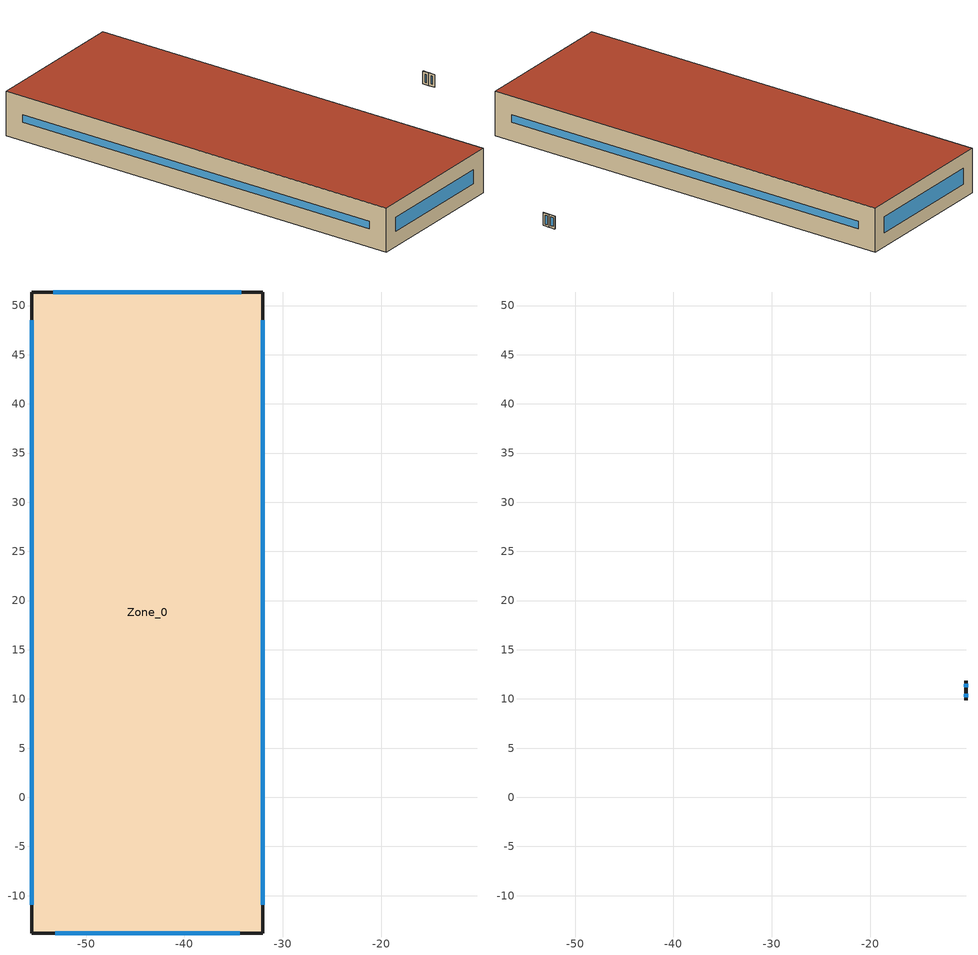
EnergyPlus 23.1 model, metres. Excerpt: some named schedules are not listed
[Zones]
Zone_0
 floor outside (90.1-2019 Nonresidential CZ 0 Exterior Floor (Mass)): -55.51,-13.8 -55.51,51.38 -32.03,51.38 -32.03,-13.8 z44.23
 wall outside (90.1-2019 Nonresidential CZ 0 Exterior Wall (Mass)): -55.51,-13.8 -32.03,-13.8 -32.03,51.38 -55.51,51.38 -55.51,-13.8 z44.23:51.12
 window (90.1-2019 Nonresidential CZ 0 Glazing (Operable)): -53.14,-13.8 -34.4,-13.8 z46.59:48.75; -32.03,-10.92 -32.03,48.5 / -55.51,48.5 -55.51,-10.92 z47.11:48.24; -34.21,51.38 -53.33,51.38 z46.4:48.94
 roof outside (90.1-2019 Nonresidential CZ 0 Exterior Roof (Mass)): -55.51,-13.8 -32.03,-13.8 -32.03,51.38 -55.51,51.38 z51.12
Zone_1
 wall outside (90.1-2019 Nonresidential CZ 0 Exterior Wall (Mass)): -10.25,9.87 -10.25,10.85 / -10.29,10.85 -10.29,9.87 z45.43:47.43
 window (90.1-2019 Nonresidential CZ 0 Glazing (Operable)): -10.25,10.18 -10.25,10.54 z45.74:47.12; -10.29,10.47 -10.29,10.24 z45.81:47.06
Zone_2
 wall outside (90.1-2019 Nonresidential CZ 0 Exterior Wall (Mass)): -10.25,10.88 -10.25,11.87 / -10.29,11.87 -10.29,10.88 z45.43:47.43
 window (90.1-2019 Nonresidential CZ 0 Glazing (Operable)): -10.25,11.2 -10.25,11.55 z45.74:47.12; -10.29,11.49 -10.29,11.26 z45.81:47.06
[Site:GroundTemperature:BuildingSurface]
18, 18, 18, 18, 18, 18, 18, 18, 18, 18, 18, 18
[Site:GroundReflectance]
0.2, 0.2, 0.2, 0.2, 0.2, 0.2, 0.2, 0.2, 0.2, 0.2, 0.2, 0.2
[Site:GroundReflectance:SnowModifier]
1, 1
[Site:WeatherStation]
Wind Sensor Height Above Ground {m}=10; Wind Speed Profile Exponent=0.22; Wind Speed Profile Boundary Layer Thickness {m}=370; Air Temperature Sensor Height Above Ground {m}=1.5
[SizingPeriod:WeatherFileConditionType] Use Weather File Daylight Saving Period=No; Use Weather File Rain and Snow Indicators=No
Name | Period Selection | Day Type
Extreme Summer Weather Period for Design | SummerExtreme | SummerDesignDay
Extreme Winter Weather Period for Design | WinterExtreme | WinterDesignDay
[Building]
Building: North Axis {deg}=0; Terrain=Suburbs; Loads Convergence Tolerance Value=0.04; Temperature Convergence Tolerance Value {deltaC}=0.25; Solar Distribution=FullExterior; Maximum Number of Warmup Days=30; Minimum Number of Warmup Days=7
[Construction]
90.1-2019 Nonresidential CZ 0 Exterior Wall (Mass): Stucco_0.025_90.1-2019 Nonresidential CZ 0 Exterior Wall (Mass), Concrete_0.203_90.1-2019 Nonresidential CZ 0 Exterior Wall (Mass), Mineral Wool_0.006340168156952033_90.1-2019 Nonresidential CZ 0 Exterior Wall (Mass), Plaster_0.013_90.1-2019 Nonresidential CZ 0 Exterior Wall (Mass)
90.1-2019 Nonresidential CZ 0 Exterior Floor (Mass): Stucco_0.025_90.1-2019 Nonresidential CZ 0 Exterior Floor (Mass), Mineral Wool_0.005244967487677573_90.1-2019 Nonresidential CZ 0 Exterior Floor (Mass), Concrete_0.102_90.1-2019 Nonresidential CZ 0 Exterior Floor (Mass), Carpet_0.02_90.1-2019 Nonresidential CZ 0 Exterior Floor (Mass)
90.1-2019 Nonresidential CZ 0 Exterior Roof (Mass): Vaporpermeable Felt_0.003_90.1-2019 Nonresidential CZ 0 Exterior Roof (Mass), XPS Board_0.14713995500631277_90.1-2019 Nonresidential CZ 0 Exterior Roof (Mass), Concrete_0.203_90.1-2019 Nonresidential CZ 0 Exterior Roof (Mass), Acoustic Tile_0.005_90.1-2019 Nonresidential CZ 0 Exterior Roof (Mass)
90.1-2019 Nonresidential CZ 0 Glazing (Operable): 90.1-2019 Nonresidential CZ 0 Glazing (Operable)Window
[Material]
Stucco_0.025_90.1-2019 Nonresidential CZ 0 Exterior Wall (Mass): Roughness=Smooth; @90.1-2019 Nonresidential CZ 0 Exterior Wall (Mass):Stucco-Thickness@ [m]=0.025; @90.1-2019 Nonresidential CZ 0 Exterior Wall (Mass):Stucco-Conductivity@ [W/m-K]=0.72; @90.1-2019 Nonresidential CZ 0 Exterior Wall (Mass):Stucco-Density@ [kg/m3]=1856; @90.1-2019 Nonresidential CZ 0 Exterior Wall (Mass):Stucco-SpecificHeat@ [J/kg-K]=840; @90.1-2019 Nonresidential CZ 0 Exterior Wall (Mass):Stucco-ThermalEmittance@=0.9; @90.1-2019 Nonresidential CZ 0 Exterior Wall (Mass):Stucco-SolarAbsorptance@=0.7; @90.1-2019 Nonresidential CZ 0 Exterior Wall (Mass):Stucco-VisibleAbsorptance@=0.7
Concrete_0.203_90.1-2019 Nonresidential CZ 0 Exterior Wall (Mass): Roughness=Rough; @90.1-2019 Nonresidential CZ 0 Exterior Wall (Mass):Concrete-Thickness@ [m]=0.203; @90.1-2019 Nonresidential CZ 0 Exterior Wall (Mass):Concrete-Conductivity@ [W/m-K]=2; @90.1-2019 Nonresidential CZ 0 Exterior Wall (Mass):Concrete-Density@ [kg/m3]=2400; @90.1-2019 Nonresidential CZ 0 Exterior Wall (Mass):Concrete-SpecificHeat@ [J/kg-K]=950; @90.1-2019 Nonresidential CZ 0 Exterior Wall (Mass):Concrete-ThermalEmittance@=0.9; @90.1-2019 Nonresidential CZ 0 Exterior Wall (Mass):Concrete-SolarAbsorptance@=0.7; @90.1-2019 Nonresidential CZ 0 Exterior Wall (Mass):Concrete-VisibleAbsorptance@=0.7
Mineral Wool_0.006340168156952033_90.1-2019 Nonresidential CZ 0 Exterior Wall (Mass): Roughness=Rough; @90.1-2019 Nonresidential CZ 0 Exterior Wall (Mass):Mineral Wool-Thickness@ [m]=0.00634017; @90.1-2019 Nonresidential CZ 0 Exterior Wall (Mass):Mineral Wool-Conductivity@ [W/m-K]=0.041; @90.1-2019 Nonresidential CZ 0 Exterior Wall (Mass):Mineral Wool-Density@ [kg/m3]=155; @90.1-2019 Nonresidential CZ 0 Exterior Wall (Mass):Mineral Wool-SpecificHeat@ [J/kg-K]=1130; @90.1-2019 Nonresidential CZ 0 Exterior Wall (Mass):Mineral Wool-ThermalEmittance@=0.9; @90.1-2019 Nonresidential CZ 0 Exterior Wall (Mass):Mineral Wool-SolarAbsorptance@=0.7; @90.1-2019 Nonresidential CZ 0 Exterior Wall (Mass):Mineral Wool-VisibleAbsorptance@=0.7
Plaster_0.013_90.1-2019 Nonresidential CZ 0 Exterior Wall (Mass): Roughness=Rough; @90.1-2019 Nonresidential CZ 0 Exterior Wall (Mass):Plaster-Thickness@ [m]=0.013; @90.1-2019 Nonresidential CZ 0 Exterior Wall (Mass):Plaster-Conductivity@ [W/m-K]=1; @90.1-2019 Nonresidential CZ 0 Exterior Wall (Mass):Plaster-Density@ [kg/m3]=2000; @90.1-2019 Nonresidential CZ 0 Exterior Wall (Mass):Plaster-SpecificHeat@ [J/kg-K]=1130; @90.1-2019 Nonresidential CZ 0 Exterior Wall (Mass):Plaster-ThermalEmittance@=0.9; @90.1-2019 Nonresidential CZ 0 Exterior Wall (Mass):Plaster-SolarAbsorptance@=0.7; @90.1-2019 Nonresidential CZ 0 Exterior Wall (Mass):Plaster-VisibleAbsorptance@=0.7
Stucco_0.025_90.1-2019 Nonresidential CZ 0 Exterior Floor (Mass): Roughness=Smooth; @90.1-2019 Nonresidential CZ 0 Exterior Floor (Mass):Stucco-Thickness@ [m]=0.025; @90.1-2019 Nonresidential CZ 0 Exterior Floor (Mass):Stucco-Conductivity@ [W/m-K]=0.72; @90.1-2019 Nonresidential CZ 0 Exterior Floor (Mass):Stucco-Density@ [kg/m3]=1856; @90.1-2019 Nonresidential CZ 0 Exterior Floor (Mass):Stucco-SpecificHeat@ [J/kg-K]=840; @90.1-2019 Nonresidential CZ 0 Exterior Floor (Mass):Stucco-ThermalEmittance@=0.9; @90.1-2019 Nonresidential CZ 0 Exterior Floor (Mass):Stucco-SolarAbsorptance@=0.7; @90.1-2019 Nonresidential CZ 0 Exterior Floor (Mass):Stucco-VisibleAbsorptance@=0.7
Mineral Wool_0.005244967487677573_90.1-2019 Nonresidential CZ 0 Exterior Floor (Mass): Roughness=Rough; @90.1-2019 Nonresidential CZ 0 Exterior Floor (Mass):Mineral Wool-Thickness@ [m]=0.00524497; @90.1-2019 Nonresidential CZ 0 Exterior Floor (Mass):Mineral Wool-Conductivity@ [W/m-K]=0.041; @90.1-2019 Nonresidential CZ 0 Exterior Floor (Mass):Mineral Wool-Density@ [kg/m3]=155; @90.1-2019 Nonresidential CZ 0 Exterior Floor (Mass):Mineral Wool-SpecificHeat@ [J/kg-K]=1130; @90.1-2019 Nonresidential CZ 0 Exterior Floor (Mass):Mineral Wool-ThermalEmittance@=0.9; @90.1-2019 Nonresidential CZ 0 Exterior Floor (Mass):Mineral Wool-SolarAbsorptance@=0.7; @90.1-2019 Nonresidential CZ 0 Exterior Floor (Mass):Mineral Wool-VisibleAbsorptance@=0.7
Concrete_0.102_90.1-2019 Nonresidential CZ 0 Exterior Floor (Mass): Roughness=Rough; @90.1-2019 Nonresidential CZ 0 Exterior Floor (Mass):Concrete-Thickness@ [m]=0.102; @90.1-2019 Nonresidential CZ 0 Exterior Floor (Mass):Concrete-Conductivity@ [W/m-K]=2; @90.1-2019 Nonresidential CZ 0 Exterior Floor (Mass):Concrete-Density@ [kg/m3]=2400; @90.1-2019 Nonresidential CZ 0 Exterior Floor (Mass):Concrete-SpecificHeat@ [J/kg-K]=950; @90.1-2019 Nonresidential CZ 0 Exterior Floor (Mass):Concrete-ThermalEmittance@=0.9; @90.1-2019 Nonresidential CZ 0 Exterior Floor (Mass):Concrete-SolarAbsorptance@=0.7; @90.1-2019 Nonresidential CZ 0 Exterior Floor (Mass):Concrete-VisibleAbsorptance@=0.7
Carpet_0.02_90.1-2019 Nonresidential CZ 0 Exterior Floor (Mass): Roughness=MediumRough; @90.1-2019 Nonresidential CZ 0 Exterior Floor (Mass):Carpet-Thickness@ [m]=0.02; @90.1-2019 Nonresidential CZ 0 Exterior Floor (Mass):Carpet-Conductivity@ [W/m-K]=0.06; @90.1-2019 Nonresidential CZ 0 Exterior Floor (Mass):Carpet-Density@ [kg/m3]=288; @90.1-2019 Nonresidential CZ 0 Exterior Floor (Mass):Carpet-SpecificHeat@ [J/kg-K]=1380; @90.1-2019 Nonresidential CZ 0 Exterior Floor (Mass):Carpet-ThermalEmittance@=0.9; @90.1-2019 Nonresidential CZ 0 Exterior Floor (Mass):Carpet-SolarAbsorptance@=0.7; @90.1-2019 Nonresidential CZ 0 Exterior Floor (Mass):Carpet-VisibleAbsorptance@=0.7
Vaporpermeable Felt_0.003_90.1-2019 Nonresidential CZ 0 Exterior Roof (Mass): Roughness=Rough; @90.1-2019 Nonresidential CZ 0 Exterior Roof (Mass):Vaporpermeable Felt-Thickness@ [m]=0.003; @90.1-2019 Nonresidential CZ 0 Exterior Roof (Mass):Vaporpermeable Felt-Conductivity@ [W/m-K]=0.909091; @90.1-2019 Nonresidential CZ 0 Exterior Roof (Mass):Vaporpermeable Felt-Density@ [kg/m3]=0.5; @90.1-2019 Nonresidential CZ 0 Exterior Roof (Mass):Vaporpermeable Felt-SpecificHeat@ [J/kg-K]=1800; @90.1-2019 Nonresidential CZ 0 Exterior Roof (Mass):Vaporpermeable Felt-ThermalEmittance@=0.9; @90.1-2019 Nonresidential CZ 0 Exterior Roof (Mass):Vaporpermeable Felt-SolarAbsorptance@=0.7; @90.1-2019 Nonresidential CZ 0 Exterior Roof (Mass):Vaporpermeable Felt-VisibleAbsorptance@=0.7
XPS Board_0.14713995500631277_90.1-2019 Nonresidential CZ 0 Exterior Roof (Mass): Roughness=Rough; @90.1-2019 Nonresidential CZ 0 Exterior Roof (Mass):XPS Board-Thickness@ [m]=0.14714; @90.1-2019 Nonresidential CZ 0 Exterior Roof (Mass):XPS Board-Conductivity@ [W/m-K]=0.034; @90.1-2019 Nonresidential CZ 0 Exterior Roof (Mass):XPS Board-Density@ [kg/m3]=35; @90.1-2019 Nonresidential CZ 0 Exterior Roof (Mass):XPS Board-SpecificHeat@ [J/kg-K]=1400; @90.1-2019 Nonresidential CZ 0 Exterior Roof (Mass):XPS Board-ThermalEmittance@=0.9; @90.1-2019 Nonresidential CZ 0 Exterior Roof (Mass):XPS Board-SolarAbsorptance@=0.7; @90.1-2019 Nonresidential CZ 0 Exterior Roof (Mass):XPS Board-VisibleAbsorptance@=0.7
Concrete_0.203_90.1-2019 Nonresidential CZ 0 Exterior Roof (Mass): Roughness=Rough; @90.1-2019 Nonresidential CZ 0 Exterior Roof (Mass):Concrete-Thickness@ [m]=0.203; @90.1-2019 Nonresidential CZ 0 Exterior Roof (Mass):Concrete-Conductivity@ [W/m-K]=2; @90.1-2019 Nonresidential CZ 0 Exterior Roof (Mass):Concrete-Density@ [kg/m3]=2400; @90.1-2019 Nonresidential CZ 0 Exterior Roof (Mass):Concrete-SpecificHeat@ [J/kg-K]=950; @90.1-2019 Nonresidential CZ 0 Exterior Roof (Mass):Concrete-ThermalEmittance@=0.9; @90.1-2019 Nonresidential CZ 0 Exterior Roof (Mass):Concrete-SolarAbsorptance@=0.7; @90.1-2019 Nonresidential CZ 0 Exterior Roof (Mass):Concrete-VisibleAbsorptance@=0.7
Acoustic Tile_0.005_90.1-2019 Nonresidential CZ 0 Exterior Roof (Mass): Roughness=MediumSmooth; @90.1-2019 Nonresidential CZ 0 Exterior Roof (Mass):Acoustic Tile-Thickness@ [m]=0.005; @90.1-2019 Nonresidential CZ 0 Exterior Roof (Mass):Acoustic Tile-Conductivity@ [W/m-K]=0.06; @90.1-2019 Nonresidential CZ 0 Exterior Roof (Mass):Acoustic Tile-Density@ [kg/m3]=368; @90.1-2019 Nonresidential CZ 0 Exterior Roof (Mass):Acoustic Tile-SpecificHeat@ [J/kg-K]=590; @90.1-2019 Nonresidential CZ 0 Exterior Roof (Mass):Acoustic Tile-ThermalEmittance@=0.9; @90.1-2019 Nonresidential CZ 0 Exterior Roof (Mass):Acoustic Tile-SolarAbsorptance@=0.7; @90.1-2019 Nonresidential CZ 0 Exterior Roof (Mass):Acoustic Tile-VisibleAbsorptance@=0.7
[WindowMaterial:SimpleGlazingSystem]
90.1-2019 Nonresidential CZ 0 Glazing (Operable)Window: @90.1-2019 Nonresidential CZ 0 Glazing (Operable)-UValue@=3.52052; @90.1-2019 Nonresidential CZ 0 Glazing (Operable)-SolarHeatGainCoefficient@=0.2; @90.1-2019 Nonresidential CZ 0 Glazing (Operable)-VisibleTransmittance@=0.22
[Zone] Rotation [deg]=0; Type=1; Multiplier=1; Zone Inside Convection Algorithm=TARP; Zone Outside Convection Algorithm=DOE-2
Name | Volume [m3] | Area [m2]
Zone_0 | 10550.8 | 1530.07
Zone_1; Zone_2 | 0.0785356 | 0
[People] OccupancySchedule=NECB-G-Occupancy; Number of People Calculation Method=People/Area; PeopleDensity [person/m2]=0.012; Fraction Radiant=0.3; Sensible Heat Fraction=AUTOCALCULATE; Carbon Dioxide Generation Rate [m3/s-W]=3.82E-08; Enable ASHRAE 55 Comfort Warnings=No; Mean Radiant Temperature Calculation Type=ZoneAveraged; Clothing Insulation Calculation Method=DynamicClothingModelASHRAE55; Air Velocity Schedule=AirSpeed 0; Thermal Comfort Model 1 Type=AdaptiveASH55; Thermal Comfort Model 2 Type=Pierce; Thermal Comfort Model 3 Type=Fanger
Name | Zone or ZoneList | Activity Level Schedule | Work Efficiency Schedule
People Zone_0 | Zone_0 | Zone_0PeopleActivity | Zone_0WorkEfficiency
People Zone_1 | Zone_1 | Zone_1PeopleActivity | Zone_1WorkEfficiency
People Zone_2 | Zone_2 | Zone_2PeopleActivity | Zone_2WorkEfficiency
[ElectricEquipment] EquipmentAvailibilitySchedule=NECB-G-Electric-Equipment; Design Level Calculation Method=Watts/Area; EquipmentPowerDensity [W/m2]=12; Fraction Latent=0; Fraction Radiant=.2; Fraction Lost=0
Name | Zone or ZoneList
Zone_0 Equipment | Zone_0
Zone_1 Equipment | Zone_1
Zone_2 Equipment | Zone_2
[Lights] LightsAvailibilitySchedule=NECB-G-Lighting; Design Level Calculation Method=Watts/Area; LightingPowerDensity [W/m2]=8; Return Air Fraction=0; Fraction Radiant=.42; Fraction Visible=.18; Fraction Replaceable=1
Name | Zone or ZoneList
Zone_0 General lighting | Zone_0
Zone_1 General lighting | Zone_1
Zone_2 General lighting | Zone_2
[ZoneVentilation:WindandStackOpenArea] Opening Effectiveness=0; Effective Angle {deg}=0; Discharge Coefficient for Opening=0.6; Minimum Indoor Temperature {C}=22; Maximum Indoor Temperature {C}=100; Delta Temperature {deltaC}=1; Minimum Outdoor Temperature {C}=0; Maximum Outdoor Temperature {C}=30; Maximum Wind Speed {m/s}=40
Name | Zone | Opening Area {m2} | Opening Area Fraction Schedule | Height Difference {m}
Zone_0NatVent_Buoy | Zone_0 | 179.092 | NatVentAvail_Zone_0 | 0.406199
Zone_1NatVent_Buoy | Zone_1 | 0.628285 | NatVentAvail_Zone_1 | 0.332375
Zone_2NatVent_Buoy | Zone_2 | 0.628285 | NatVentAvail_Zone_2 | 0.332375
[ZoneInfiltration:DesignFlowRate] Schedule=On; Design Flow Rate Calculation Method=Flow/ExteriorArea; Flow per Exterior Surface Area [m3/s-m2]=0.00056896
Zone_0Infiltration: Zone or ZoneList=Zone_0; @Zone_0-InfiltrationConstantCoefficient@=1; @Zone_0-InfiltrationTemperatureCoefficient@=0; @Zone_0-InfiltrationWindVelocityCoefficient@=0; @Zone_0-InfiltrationWindVelocitySquaredCoefficient@=0
Zone_1Infiltration: Zone or ZoneList=Zone_1; @Zone_1-InfiltrationConstantCoefficient@=1; @Zone_1-InfiltrationTemperatureCoefficient@=0; @Zone_1-InfiltrationWindVelocityCoefficient@=0; @Zone_1-InfiltrationWindVelocitySquaredCoefficient@=0
Zone_2Infiltration: Zone or ZoneList=Zone_2; @Zone_2-InfiltrationConstantCoefficient@=1; @Zone_2-InfiltrationTemperatureCoefficient@=0; @Zone_2-InfiltrationWindVelocityCoefficient@=0; @Zone_2-InfiltrationWindVelocitySquaredCoefficient@=0
[Zone equipment]
Zone_0: Zone_0 Ideal Loads Air
Zone_1: Zone_1 Ideal Loads Air
Zone_2: Zone_2 Ideal Loads Air
[Sizing:Zone] Zone Cooling Design Supply Air Temperature Input Method=SupplyAirTemperature; Zone Cooling Design Supply Air Temperature {C}=12; Zone Heating Design Supply Air Temperature Input Method=SupplyAirTemperature; Zone Heating Design Supply Air Temperature {C}=35; Zone Cooling Design Supply Air Humidity Ratio {kgWater/kgDryAir}=0.009; Zone Heating Design Supply Air Humidity Ratio {kgWater/kgDryAir}=0.004; Zone Heating Sizing Factor=1.15; Zone Cooling Sizing Factor=1.15; Cooling Design Air Flow Method=DesignDay; Heating Design Air Flow Method=DesignDay
Name | Design Specification Outdoor Air Object
Zone_0 | Zone_0MinFreshAir
Zone_1 | Zone_1MinFreshAir
Zone_2 | Zone_2MinFreshAir
[ZoneControl:Thermostat]
Name | Zone or ZoneList | Control Type Schedule | Control 1
Zone_0 Thermostat | Zone_0 | Zone_0_ZoneControlTypeSched | Dual Setpoint - Zone Zone_0
Zone_1 Thermostat | Zone_1 | Zone_1_ZoneControlTypeSched | Dual Setpoint - Zone Zone_1
Zone_2 Thermostat | Zone_2 | Zone_2_ZoneControlTypeSched | Dual Setpoint - Zone Zone_2
[ThermostatSetpoint:DualSetpoint]
Name | Heating Setpoint Temperature Schedule | Cooling Setpoint Temperature Schedule
Dual Setpoint - Zone Zone_0 | Zone_0Heating_SP_Sch | Zone_0Cooling_SP_Sch
Dual Setpoint - Zone Zone_1 | Zone_1Heating_SP_Sch | Zone_1Cooling_SP_Sch
Dual Setpoint - Zone Zone_2 | Zone_2Heating_SP_Sch | Zone_2Cooling_SP_Sch
[DesignSpecification:OutdoorAir] Outdoor Air Method=Sum; MechVentSchedule=AllOn
Zone_0MinFreshAir: @Zone_0-MinFreshAirPerson@ [m3/s-person]=0.01; @Zone_0-MinFreshAirArea@ [m3/s-m2]=0.001
Zone_1MinFreshAir: @Zone_1-MinFreshAirPerson@ [m3/s-person]=0.01; @Zone_1-MinFreshAirArea@ [m3/s-m2]=0.001
Zone_2MinFreshAir: @Zone_2-MinFreshAirPerson@ [m3/s-person]=0.01; @Zone_2-MinFreshAirArea@ [m3/s-m2]=0.001
[Schedule:Constant]
On: 1
AirSpeed 0: 0
Zone_0PeopleActivity; Zone_1PeopleActivity; Zone_2PeopleActivity: Any Number, 125.28
Zone_0WorkEfficiency; Zone_1WorkEfficiency; Zone_2WorkEfficiency: Any Number, 0
Zone_0_ZoneControlTypeSched; Zone_1_ZoneControlTypeSched; Zone_2_ZoneControlTypeSched: 4
[Schedule:Year]
NECB-G-Occupancy: Fraction, NECB-G-Occupancy_0, 1, 1, 1, 7, NECB-G-Occupancy_1, 1, 8, 1, 14, NECB-G-Occupancy_2, 1, 15, 1, 21, NECB-G-Occupancy_3, 1, 22, 1, 28, NECB-G-Occupancy_4, 1, 29, 2, 4, NECB-G-Occupancy_5, 2, 5, 2, 11, NECB-G-Occupancy_6, 2, 12, 2, 18, NECB-G-Occupancy_7, 2, 19, 2, 25, NECB-G-Occupancy_8, 2, 26, 3, 4, NECB-G-Occupancy_9, 3, 5, 3, 11, NECB-G-Occupancy_10, 3, 12, 3, 18, NECB-G-Occupancy_11, 3, 19, 3, 25, NECB-G-Occupancy_12, 3, 26, 4, 1, NECB-G-Occupancy_13, 4, 2, 4, 8, NECB-G-Occupancy_14, 4, 9, 4, 15, NECB-G-Occupancy_15, 4, 16, 4, 22, NECB-G-Occupancy_16, 4, 23, 4, 29, NECB-G-Occupancy_17, 4, 30, 5, 6, NECB-G-Occupancy_18, 5, 7, 5, 13, NECB-G-Occupancy_19, 5, 14, 5, 20, NECB-G-Occupancy_20, 5, 21, 5, 27, NECB-G-Occupancy_21, 5, 28, 6, 3, NECB-G-Occupancy_22, 6, 4, 6, 10, NECB-G-Occupancy_23, 6, 11, 6, 17, NECB-G-Occupancy_24, 6, 18, 6, 24, NECB-G-Occupancy_25, 6, 25, 7, 1, NECB-G-Occupancy_26, 7, 2, 7, 8, NECB-G-Occupancy_27, 7, 9, 7, 15, NECB-G-Occupancy_28, 7, 16, 7, 22, NECB-G-Occupancy_29, 7, 23, 7, 29, NECB-G-Occupancy_30, 7, 30, 8, 5, NECB-G-Occupancy_31, 8, 6, 8, 12, NECB-G-Occupancy_32, 8, 13, 8, 19, NECB-G-Occupancy_33, 8, 20, 8, 26, NECB-G-Occupancy_34, 8, 27, 9, 2, NECB-G-Occupancy_35, 9, 3, 9, 9, NECB-G-Occupancy_36, 9, 10, 9, 16, NECB-G-Occupancy_37, 9, 17, 9, 23, NECB-G-Occupancy_38, 9, 24, 9, 30, NECB-G-Occupancy_39, 10, 1, 10, 7, NECB-G-Occupancy_40, 10, 8, 10, 14, NECB-G-Occupancy_41, 10, 15, 10, 21, NECB-G-Occupancy_42, 10, 22, 10, 28, NECB-G-Occupancy_43, 10, 29, 11, 4, NECB-G-Occupancy_44, 11, 5, 11, 11, NECB-G-Occupancy_45, 11, 12, 11, 18, NECB-G-Occupancy_46, 11, 19, 11, 25, NECB-G-Occupancy_47, 11, 26, 12, 2, NECB-G-Occupancy_48, 12, 3, 12, 9, NECB-G-Occupancy_49, 12, 10, 12, 16, NECB-G-Occupancy_50, 12, 17, 12, 23, NECB-G-Occupancy_51, 12, 24, 12, 30, NECB-G-Occupancy_52, 12, 31, 12, 31
NECB-G-Lighting: Fraction, NECB-G-Lighting_0, 1, 1, 1, 7, NECB-G-Lighting_1, 1, 8, 1, 14, NECB-G-Lighting_2, 1, 15, 1, 21, NECB-G-Lighting_3, 1, 22, 1, 28, NECB-G-Lighting_4, 1, 29, 2, 4, NECB-G-Lighting_5, 2, 5, 2, 11, NECB-G-Lighting_6, 2, 12, 2, 18, NECB-G-Lighting_7, 2, 19, 2, 25, NECB-G-Lighting_8, 2, 26, 3, 4, NECB-G-Lighting_9, 3, 5, 3, 11, NECB-G-Lighting_10, 3, 12, 3, 18, NECB-G-Lighting_11, 3, 19, 3, 25, NECB-G-Lighting_12, 3, 26, 4, 1, NECB-G-Lighting_13, 4, 2, 4, 8, NECB-G-Lighting_14, 4, 9, 4, 15, NECB-G-Lighting_15, 4, 16, 4, 22, NECB-G-Lighting_16, 4, 23, 4, 29, NECB-G-Lighting_17, 4, 30, 5, 6, NECB-G-Lighting_18, 5, 7, 5, 13, NECB-G-Lighting_19, 5, 14, 5, 20, NECB-G-Lighting_20, 5, 21, 5, 27, NECB-G-Lighting_21, 5, 28, 6, 3, NECB-G-Lighting_22, 6, 4, 6, 10, NECB-G-Lighting_23, 6, 11, 6, 17, NECB-G-Lighting_24, 6, 18, 6, 24, NECB-G-Lighting_25, 6, 25, 7, 1, NECB-G-Lighting_26, 7, 2, 7, 8, NECB-G-Lighting_27, 7, 9, 7, 15, NECB-G-Lighting_28, 7, 16, 7, 22, NECB-G-Lighting_29, 7, 23, 7, 29, NECB-G-Lighting_30, 7, 30, 8, 5, NECB-G-Lighting_31, 8, 6, 8, 12, NECB-G-Lighting_32, 8, 13, 8, 19, NECB-G-Lighting_33, 8, 20, 8, 26, NECB-G-Lighting_34, 8, 27, 9, 2, NECB-G-Lighting_35, 9, 3, 9, 9, NECB-G-Lighting_36, 9, 10, 9, 16, NECB-G-Lighting_37, 9, 17, 9, 23, NECB-G-Lighting_38, 9, 24, 9, 30, NECB-G-Lighting_39, 10, 1, 10, 7, NECB-G-Lighting_40, 10, 8, 10, 14, NECB-G-Lighting_41, 10, 15, 10, 21, NECB-G-Lighting_42, 10, 22, 10, 28, NECB-G-Lighting_43, 10, 29, 11, 4, NECB-G-Lighting_44, 11, 5, 11, 11, NECB-G-Lighting_45, 11, 12, 11, 18, NECB-G-Lighting_46, 11, 19, 11, 25, NECB-G-Lighting_47, 11, 26, 12, 2, NECB-G-Lighting_48, 12, 3, 12, 9, NECB-G-Lighting_49, 12, 10, 12, 16, NECB-G-Lighting_50, 12, 17, 12, 23, NECB-G-Lighting_51, 12, 24, 12, 30, NECB-G-Lighting_52, 12, 31, 12, 31
NECB-G-Electric-Equipment: Fraction, NECB-G-Electric-Equipment_0, 1, 1, 1, 7, NECB-G-Electric-Equipment_1, 1, 8, 1, 14, NECB-G-Electric-Equipment_2, 1, 15, 1, 21, NECB-G-Electric-Equipment_3, 1, 22, 1, 28, NECB-G-Electric-Equipment_4, 1, 29, 2, 4, NECB-G-Electric-Equipment_5, 2, 5, 2, 11, NECB-G-Electric-Equipment_6, 2, 12, 2, 18, NECB-G-Electric-Equipment_7, 2, 19, 2, 25, NECB-G-Electric-Equipment_8, 2, 26, 3, 4, NECB-G-Electric-Equipment_9, 3, 5, 3, 11, NECB-G-Electric-Equipment_10, 3, 12, 3, 18, NECB-G-Electric-Equipment_11, 3, 19, 3, 25, NECB-G-Electric-Equipment_12, 3, 26, 4, 1, NECB-G-Electric-Equipment_13, 4, 2, 4, 8, NECB-G-Electric-Equipment_14, 4, 9, 4, 15, NECB-G-Electric-Equipment_15, 4, 16, 4, 22, NECB-G-Electric-Equipment_16, 4, 23, 4, 29, NECB-G-Electric-Equipment_17, 4, 30, 5, 6, NECB-G-Electric-Equipment_18, 5, 7, 5, 13, NECB-G-Electric-Equipment_19, 5, 14, 5, 20, NECB-G-Electric-Equipment_20, 5, 21, 5, 27, NECB-G-Electric-Equipment_21, 5, 28, 6, 3, NECB-G-Electric-Equipment_22, 6, 4, 6, 10, NECB-G-Electric-Equipment_23, 6, 11, 6, 17, NECB-G-Electric-Equipment_24, 6, 18, 6, 24, NECB-G-Electric-Equipment_25, 6, 25, 7, 1, NECB-G-Electric-Equipment_26, 7, 2, 7, 8, NECB-G-Electric-Equipment_27, 7, 9, 7, 15, NECB-G-Electric-Equipment_28, 7, 16, 7, 22, NECB-G-Electric-Equipment_29, 7, 23, 7, 29, NECB-G-Electric-Equipment_30, 7, 30, 8, 5, NECB-G-Electric-Equipment_31, 8, 6, 8, 12, NECB-G-Electric-Equipment_32, 8, 13, 8, 19, NECB-G-Electric-Equipment_33, 8, 20, 8, 26, NECB-G-Electric-Equipment_34, 8, 27, 9, 2, NECB-G-Electric-Equipment_35, 9, 3, 9, 9, NECB-G-Electric-Equipment_36, 9, 10, 9, 16, NECB-G-Electric-Equipment_37, 9, 17, 9, 23, NECB-G-Electric-Equipment_38, 9, 24, 9, 30, NECB-G-Electric-Equipment_39, 10, 1, 10, 7, NECB-G-Electric-Equipment_40, 10, 8, 10, 14, NECB-G-Electric-Equipment_41, 10, 15, 10, 21, NECB-G-Electric-Equipment_42, 10, 22, 10, 28, NECB-G-Electric-Equipment_43, 10, 29, 11, 4, NECB-G-Electric-Equipment_44, 11, 5, 11, 11, NECB-G-Electric-Equipment_45, 11, 12, 11, 18, NECB-G-Electric-Equipment_46, 11, 19, 11, 25, NECB-G-Electric-Equipment_47, 11, 26, 12, 2, NECB-G-Electric-Equipment_48, 12, 3, 12, 9, NECB-G-Electric-Equipment_49, 12, 10, 12, 16, NECB-G-Electric-Equipment_50, 12, 17, 12, 23, NECB-G-Electric-Equipment_51, 12, 24, 12, 30, NECB-G-Electric-Equipment_52, 12, 31, 12, 31
NatVentAvail_Zone_0: Fraction, NatVentAvail_Zone_0_0, 1, 1, 1, 7, NatVentAvail_Zone_0_1, 1, 8, 1, 14, NatVentAvail_Zone_0_2, 1, 15, 1, 21, NatVentAvail_Zone_0_3, 1, 22, 1, 28, NatVentAvail_Zone_0_4, 1, 29, 2, 4, NatVentAvail_Zone_0_5, 2, 5, 2, 11, NatVentAvail_Zone_0_6, 2, 12, 2, 18, NatVentAvail_Zone_0_7, 2, 19, 2, 25, NatVentAvail_Zone_0_8, 2, 26, 3, 4, NatVentAvail_Zone_0_9, 3, 5, 3, 11, NatVentAvail_Zone_0_10, 3, 12, 3, 18, NatVentAvail_Zone_0_11, 3, 19, 3, 25, NatVentAvail_Zone_0_12, 3, 26, 4, 1, NatVentAvail_Zone_0_13, 4, 2, 4, 8, NatVentAvail_Zone_0_14, 4, 9, 4, 15, NatVentAvail_Zone_0_15, 4, 16, 4, 22, NatVentAvail_Zone_0_16, 4, 23, 4, 29, NatVentAvail_Zone_0_17, 4, 30, 5, 6, NatVentAvail_Zone_0_18, 5, 7, 5, 13, NatVentAvail_Zone_0_19, 5, 14, 5, 20, NatVentAvail_Zone_0_20, 5, 21, 5, 27, NatVentAvail_Zone_0_21, 5, 28, 6, 3, NatVentAvail_Zone_0_22, 6, 4, 6, 10, NatVentAvail_Zone_0_23, 6, 11, 6, 17, NatVentAvail_Zone_0_24, 6, 18, 6, 24, NatVentAvail_Zone_0_25, 6, 25, 7, 1, NatVentAvail_Zone_0_26, 7, 2, 7, 8, NatVentAvail_Zone_0_27, 7, 9, 7, 15, NatVentAvail_Zone_0_28, 7, 16, 7, 22, NatVentAvail_Zone_0_29, 7, 23, 7, 29, NatVentAvail_Zone_0_30, 7, 30, 8, 5, NatVentAvail_Zone_0_31, 8, 6, 8, 12, NatVentAvail_Zone_0_32, 8, 13, 8, 19, NatVentAvail_Zone_0_33, 8, 20, 8, 26, NatVentAvail_Zone_0_34, 8, 27, 9, 2, NatVentAvail_Zone_0_35, 9, 3, 9, 9, NatVentAvail_Zone_0_36, 9, 10, 9, 16, NatVentAvail_Zone_0_37, 9, 17, 9, 23, NatVentAvail_Zone_0_38, 9, 24, 9, 30, NatVentAvail_Zone_0_39, 10, 1, 10, 7, NatVentAvail_Zone_0_40, 10, 8, 10, 14, NatVentAvail_Zone_0_41, 10, 15, 10, 21, NatVentAvail_Zone_0_42, 10, 22, 10, 28, NatVentAvail_Zone_0_43, 10, 29, 11, 4, NatVentAvail_Zone_0_44, 11, 5, 11, 11, NatVentAvail_Zone_0_45, 11, 12, 11, 18, NatVentAvail_Zone_0_46, 11, 19, 11, 25, NatVentAvail_Zone_0_47, 11, 26, 12, 2, NatVentAvail_Zone_0_48, 12, 3, 12, 9, NatVentAvail_Zone_0_49, 12, 10, 12, 16, NatVentAvail_Zone_0_50, 12, 17, 12, 23, NatVentAvail_Zone_0_51, 12, 24, 12, 30, NatVentAvail_Zone_0_52, 12, 31, 12, 31
NatVentAvail_Zone_1: Fraction, NatVentAvail_Zone_1_0, 1, 1, 1, 7, NatVentAvail_Zone_1_1, 1, 8, 1, 14, NatVentAvail_Zone_1_2, 1, 15, 1, 21, NatVentAvail_Zone_1_3, 1, 22, 1, 28, NatVentAvail_Zone_1_4, 1, 29, 2, 4, NatVentAvail_Zone_1_5, 2, 5, 2, 11, NatVentAvail_Zone_1_6, 2, 12, 2, 18, NatVentAvail_Zone_1_7, 2, 19, 2, 25, NatVentAvail_Zone_1_8, 2, 26, 3, 4, NatVentAvail_Zone_1_9, 3, 5, 3, 11, NatVentAvail_Zone_1_10, 3, 12, 3, 18, NatVentAvail_Zone_1_11, 3, 19, 3, 25, NatVentAvail_Zone_1_12, 3, 26, 4, 1, NatVentAvail_Zone_1_13, 4, 2, 4, 8, NatVentAvail_Zone_1_14, 4, 9, 4, 15, NatVentAvail_Zone_1_15, 4, 16, 4, 22, NatVentAvail_Zone_1_16, 4, 23, 4, 29, NatVentAvail_Zone_1_17, 4, 30, 5, 6, NatVentAvail_Zone_1_18, 5, 7, 5, 13, NatVentAvail_Zone_1_19, 5, 14, 5, 20, NatVentAvail_Zone_1_20, 5, 21, 5, 27, NatVentAvail_Zone_1_21, 5, 28, 6, 3, NatVentAvail_Zone_1_22, 6, 4, 6, 10, NatVentAvail_Zone_1_23, 6, 11, 6, 17, NatVentAvail_Zone_1_24, 6, 18, 6, 24, NatVentAvail_Zone_1_25, 6, 25, 7, 1, NatVentAvail_Zone_1_26, 7, 2, 7, 8, NatVentAvail_Zone_1_27, 7, 9, 7, 15, NatVentAvail_Zone_1_28, 7, 16, 7, 22, NatVentAvail_Zone_1_29, 7, 23, 7, 29, NatVentAvail_Zone_1_30, 7, 30, 8, 5, NatVentAvail_Zone_1_31, 8, 6, 8, 12, NatVentAvail_Zone_1_32, 8, 13, 8, 19, NatVentAvail_Zone_1_33, 8, 20, 8, 26, NatVentAvail_Zone_1_34, 8, 27, 9, 2, NatVentAvail_Zone_1_35, 9, 3, 9, 9, NatVentAvail_Zone_1_36, 9, 10, 9, 16, NatVentAvail_Zone_1_37, 9, 17, 9, 23, NatVentAvail_Zone_1_38, 9, 24, 9, 30, NatVentAvail_Zone_1_39, 10, 1, 10, 7, NatVentAvail_Zone_1_40, 10, 8, 10, 14, NatVentAvail_Zone_1_41, 10, 15, 10, 21, NatVentAvail_Zone_1_42, 10, 22, 10, 28, NatVentAvail_Zone_1_43, 10, 29, 11, 4, NatVentAvail_Zone_1_44, 11, 5, 11, 11, NatVentAvail_Zone_1_45, 11, 12, 11, 18, NatVentAvail_Zone_1_46, 11, 19, 11, 25, NatVentAvail_Zone_1_47, 11, 26, 12, 2, NatVentAvail_Zone_1_48, 12, 3, 12, 9, NatVentAvail_Zone_1_49, 12, 10, 12, 16, NatVentAvail_Zone_1_50, 12, 17, 12, 23, NatVentAvail_Zone_1_51, 12, 24, 12, 30, NatVentAvail_Zone_1_52, 12, 31, 12, 31
NatVentAvail_Zone_2: Fraction, NatVentAvail_Zone_2_0, 1, 1, 1, 7, NatVentAvail_Zone_2_1, 1, 8, 1, 14, NatVentAvail_Zone_2_2, 1, 15, 1, 21, NatVentAvail_Zone_2_3, 1, 22, 1, 28, NatVentAvail_Zone_2_4, 1, 29, 2, 4, NatVentAvail_Zone_2_5, 2, 5, 2, 11, NatVentAvail_Zone_2_6, 2, 12, 2, 18, NatVentAvail_Zone_2_7, 2, 19, 2, 25, NatVentAvail_Zone_2_8, 2, 26, 3, 4, NatVentAvail_Zone_2_9, 3, 5, 3, 11, NatVentAvail_Zone_2_10, 3, 12, 3, 18, NatVentAvail_Zone_2_11, 3, 19, 3, 25, NatVentAvail_Zone_2_12, 3, 26, 4, 1, NatVentAvail_Zone_2_13, 4, 2, 4, 8, NatVentAvail_Zone_2_14, 4, 9, 4, 15, NatVentAvail_Zone_2_15, 4, 16, 4, 22, NatVentAvail_Zone_2_16, 4, 23, 4, 29, NatVentAvail_Zone_2_17, 4, 30, 5, 6, NatVentAvail_Zone_2_18, 5, 7, 5, 13, NatVentAvail_Zone_2_19, 5, 14, 5, 20, NatVentAvail_Zone_2_20, 5, 21, 5, 27, NatVentAvail_Zone_2_21, 5, 28, 6, 3, NatVentAvail_Zone_2_22, 6, 4, 6, 10, NatVentAvail_Zone_2_23, 6, 11, 6, 17, NatVentAvail_Zone_2_24, 6, 18, 6, 24, NatVentAvail_Zone_2_25, 6, 25, 7, 1, NatVentAvail_Zone_2_26, 7, 2, 7, 8, NatVentAvail_Zone_2_27, 7, 9, 7, 15, NatVentAvail_Zone_2_28, 7, 16, 7, 22, NatVentAvail_Zone_2_29, 7, 23, 7, 29, NatVentAvail_Zone_2_30, 7, 30, 8, 5, NatVentAvail_Zone_2_31, 8, 6, 8, 12, NatVentAvail_Zone_2_32, 8, 13, 8, 19, NatVentAvail_Zone_2_33, 8, 20, 8, 26, NatVentAvail_Zone_2_34, 8, 27, 9, 2, NatVentAvail_Zone_2_35, 9, 3, 9, 9, NatVentAvail_Zone_2_36, 9, 10, 9, 16, NatVentAvail_Zone_2_37, 9, 17, 9, 23, NatVentAvail_Zone_2_38, 9, 24, 9, 30, NatVentAvail_Zone_2_39, 10, 1, 10, 7, NatVentAvail_Zone_2_40, 10, 8, 10, 14, NatVentAvail_Zone_2_41, 10, 15, 10, 21, NatVentAvail_Zone_2_42, 10, 22, 10, 28, NatVentAvail_Zone_2_43, 10, 29, 11, 4, NatVentAvail_Zone_2_44, 11, 5, 11, 11, NatVentAvail_Zone_2_45, 11, 12, 11, 18, NatVentAvail_Zone_2_46, 11, 19, 11, 25, NatVentAvail_Zone_2_47, 11, 26, 12, 2, NatVentAvail_Zone_2_48, 12, 3, 12, 9, NatVentAvail_Zone_2_49, 12, 10, 12, 16, NatVentAvail_Zone_2_50, 12, 17, 12, 23, NatVentAvail_Zone_2_51, 12, 24, 12, 30, NatVentAvail_Zone_2_52, 12, 31, 12, 31
[Schedule:Week:Daily]
NECB-G-Occupancy_0; NECB-G-Occupancy_1; NECB-G-Occupancy_2; NECB-G-Occupancy_3; NECB-G-Occupancy_4; NECB-G-Occupancy_5; NECB-G-Occupancy_6; NECB-G-Occupancy_7; NECB-G-Occupancy_8; NECB-G-Occupancy_9; NECB-G-Occupancy_10; NECB-G-Occupancy_11; NECB-G-Occupancy_12; NECB-G-Occupancy_13; NECB-G-Occupancy_14; NECB-G-Occupancy_15; NECB-G-Occupancy_16; NECB-G-Occupancy_17; NECB-G-Occupancy_18; NECB-G-Occupancy_19; NECB-G-Occupancy_20; NECB-G-Occupancy_21; NECB-G-Occupancy_22; NECB-G-Occupancy_23; NECB-G-Occupancy_24; NECB-G-Occupancy_25; NECB-G-Occupancy_26; NECB-G-Occupancy_27; NECB-G-Occupancy_28; NECB-G-Occupancy_29; NECB-G-Occupancy_30; NECB-G-Occupancy_31; NECB-G-Occupancy_32; NECB-G-Occupancy_33; NECB-G-Occupancy_34; NECB-G-Occupancy_35; NECB-G-Occupancy_36; NECB-G-Occupancy_37; NECB-G-Occupancy_38; NECB-G-Occupancy_39; NECB-G-Occupancy_40; NECB-G-Occupancy_41; NECB-G-Occupancy_42; NECB-G-Occupancy_43; NECB-G-Occupancy_44; NECB-G-Occupancy_45; NECB-G-Occupancy_46; NECB-G-Occupancy_47; NECB-G-Occupancy_48; NECB-G-Occupancy_49; NECB-G-Occupancy_50; NECB-G-Occupancy_51: 711c3224-8cd3-415e-ba40-37af60b1ea70, 50cec1bb-40a6-425f-ac02-4cbc87248385, 50cec1bb-40a6-425f-ac02-4cbc87248385, 50cec1bb-40a6-425f-ac02-4cbc87248385, 50cec1bb-40a6-425f-ac02-4cbc87248385, 50cec1bb-40a6-425f-ac02-4cbc87248385, 711c3224-8cd3-415e-ba40-37af60b1ea70, 711c3224-8cd3-415e-ba40-37af60b1ea70, 711c3224-8cd3-415e-ba40-37af60b1ea70, 711c3224-8cd3-415e-ba40-37af60b1ea70, 711c3224-8cd3-415e-ba40-37af60b1ea70, 711c3224-8cd3-415e-ba40-37af60b1ea70
NECB-G-Occupancy_52: 711c3224-8cd3-415e-ba40-37af60b1ea70, 711c3224-8cd3-415e-ba40-37af60b1ea70, 711c3224-8cd3-415e-ba40-37af60b1ea70, 711c3224-8cd3-415e-ba40-37af60b1ea70, 711c3224-8cd3-415e-ba40-37af60b1ea70, 711c3224-8cd3-415e-ba40-37af60b1ea70, 711c3224-8cd3-415e-ba40-37af60b1ea70, 711c3224-8cd3-415e-ba40-37af60b1ea70, 711c3224-8cd3-415e-ba40-37af60b1ea70, 711c3224-8cd3-415e-ba40-37af60b1ea70, 711c3224-8cd3-415e-ba40-37af60b1ea70, 711c3224-8cd3-415e-ba40-37af60b1ea70
NECB-G-Lighting_0; NECB-G-Lighting_1; NECB-G-Lighting_2; NECB-G-Lighting_3; NECB-G-Lighting_4; NECB-G-Lighting_5; NECB-G-Lighting_6; NECB-G-Lighting_7; NECB-G-Lighting_8; NECB-G-Lighting_9; NECB-G-Lighting_10; NECB-G-Lighting_11; NECB-G-Lighting_12; NECB-G-Lighting_13; NECB-G-Lighting_14; NECB-G-Lighting_15; NECB-G-Lighting_16; NECB-G-Lighting_17; NECB-G-Lighting_18; NECB-G-Lighting_19; NECB-G-Lighting_20; NECB-G-Lighting_21; NECB-G-Lighting_22; NECB-G-Lighting_23; NECB-G-Lighting_24; NECB-G-Lighting_25; NECB-G-Lighting_26; NECB-G-Lighting_27; NECB-G-Lighting_28; NECB-G-Lighting_29; NECB-G-Lighting_30; NECB-G-Lighting_31; NECB-G-Lighting_32; NECB-G-Lighting_33; NECB-G-Lighting_34; NECB-G-Lighting_35; NECB-G-Lighting_36; NECB-G-Lighting_37; NECB-G-Lighting_38; NECB-G-Lighting_39; NECB-G-Lighting_40; NECB-G-Lighting_41; NECB-G-Lighting_42; NECB-G-Lighting_43; NECB-G-Lighting_44; NECB-G-Lighting_45; NECB-G-Lighting_46; NECB-G-Lighting_47; NECB-G-Lighting_48; NECB-G-Lighting_49; NECB-G-Lighting_50; NECB-G-Lighting_51; NECB-G-Lighting_52: 4a788563-80f5-42d9-ace1-71ddda3b6329, 4a788563-80f5-42d9-ace1-71ddda3b6329, 4a788563-80f5-42d9-ace1-71ddda3b6329, 4a788563-80f5-42d9-ace1-71ddda3b6329, 4a788563-80f5-42d9-ace1-71ddda3b6329, 4a788563-80f5-42d9-ace1-71ddda3b6329, 4a788563-80f5-42d9-ace1-71ddda3b6329, 4a788563-80f5-42d9-ace1-71ddda3b6329, 4a788563-80f5-42d9-ace1-71ddda3b6329, 4a788563-80f5-42d9-ace1-71ddda3b6329, 4a788563-80f5-42d9-ace1-71ddda3b6329, 4a788563-80f5-42d9-ace1-71ddda3b6329
NECB-G-Electric-Equipment_0; NECB-G-Electric-Equipment_1; NECB-G-Electric-Equipment_2; NECB-G-Electric-Equipment_3; NECB-G-Electric-Equipment_4; NECB-G-Electric-Equipment_5; NECB-G-Electric-Equipment_6; NECB-G-Electric-Equipment_7; NECB-G-Electric-Equipment_8; NECB-G-Electric-Equipment_9; NECB-G-Electric-Equipment_10; NECB-G-Electric-Equipment_11; NECB-G-Electric-Equipment_12; NECB-G-Electric-Equipment_13; NECB-G-Electric-Equipment_14; NECB-G-Electric-Equipment_15; NECB-G-Electric-Equipment_16; NECB-G-Electric-Equipment_17; NECB-G-Electric-Equipment_18; NECB-G-Electric-Equipment_19; NECB-G-Electric-Equipment_20; NECB-G-Electric-Equipment_21; NECB-G-Electric-Equipment_22; NECB-G-Electric-Equipment_23; NECB-G-Electric-Equipment_24; NECB-G-Electric-Equipment_25; NECB-G-Electric-Equipment_26; NECB-G-Electric-Equipment_27; NECB-G-Electric-Equipment_28; NECB-G-Electric-Equipment_29; NECB-G-Electric-Equipment_30; NECB-G-Electric-Equipment_31; NECB-G-Electric-Equipment_32; NECB-G-Electric-Equipment_33; NECB-G-Electric-Equipment_34; NECB-G-Electric-Equipment_35; NECB-G-Electric-Equipment_36; NECB-G-Electric-Equipment_37; NECB-G-Electric-Equipment_38; NECB-G-Electric-Equipment_39; NECB-G-Electric-Equipment_40; NECB-G-Electric-Equipment_41; NECB-G-Electric-Equipment_42; NECB-G-Electric-Equipment_43; NECB-G-Electric-Equipment_44; NECB-G-Electric-Equipment_45; NECB-G-Electric-Equipment_46; NECB-G-Electric-Equipment_47; NECB-G-Electric-Equipment_48; NECB-G-Electric-Equipment_49; NECB-G-Electric-Equipment_50; NECB-G-Electric-Equipment_51; NECB-G-Electric-Equipment_52: 4e0fe94c-6849-4234-ba9b-f5fbeabbfac7, 4e0fe94c-6849-4234-ba9b-f5fbeabbfac7, 4e0fe94c-6849-4234-ba9b-f5fbeabbfac7, 4e0fe94c-6849-4234-ba9b-f5fbeabbfac7, 4e0fe94c-6849-4234-ba9b-f5fbeabbfac7, 4e0fe94c-6849-4234-ba9b-f5fbeabbfac7, 4e0fe94c-6849-4234-ba9b-f5fbeabbfac7, 4e0fe94c-6849-4234-ba9b-f5fbeabbfac7, 4e0fe94c-6849-4234-ba9b-f5fbeabbfac7, 4e0fe94c-6849-4234-ba9b-f5fbeabbfac7, 4e0fe94c-6849-4234-ba9b-f5fbeabbfac7, 4e0fe94c-6849-4234-ba9b-f5fbeabbfac7
NatVentAvail_Zone_0_0: a2903d7b-0400-4e33-871c-294b793055c3, 9b6b7402-9aa5-420d-b6fc-a80ae0f79a26, b71403e8-ad7d-41b4-ad11-e31ae3bb7980, 190f81a1-e5e2-4a8a-84d8-02f4eef0aced, 767c86e0-8aec-412c-a179-f2acf4ccfcc9, 89e9261f-ebf4-4251-85e1-d68e35b776fa, ee541913-a307-46fa-a39d-fc09cbfe26e7, a2903d7b-0400-4e33-871c-294b793055c3, a2903d7b-0400-4e33-871c-294b793055c3, a2903d7b-0400-4e33-871c-294b793055c3, a2903d7b-0400-4e33-871c-294b793055c3, a2903d7b-0400-4e33-871c-294b793055c3
NatVentAvail_Zone_0_1: f3358db2-ad01-44fc-a4f3-2f1cc2f61492, c08be7cd-a97c-4e97-93c0-4f37be3ac373, 9b9d6cd5-c78f-48aa-8d6e-c939221be325, b5fb9096-4d45-4b75-ac8e-448b6df61673, a5bb5f71-c9dc-49dc-929b-e221f8235536, b04616ee-5a5d-4b0f-9bd8-845cd1ae2c1e, 8ebe44c4-71ed-4fa2-938e-2a944599f6a1, f3358db2-ad01-44fc-a4f3-2f1cc2f61492, f3358db2-ad01-44fc-a4f3-2f1cc2f61492, f3358db2-ad01-44fc-a4f3-2f1cc2f61492, f3358db2-ad01-44fc-a4f3-2f1cc2f61492, f3358db2-ad01-44fc-a4f3-2f1cc2f61492
NatVentAvail_Zone_0_2: 5b338057-7c16-4bde-9ee3-6dfbc94bc315, 7dd396e2-abab-457e-acd3-47bf1c35eabc, a5bb5f71-c9dc-49dc-929b-e221f8235536, e6d754cf-c2e4-4fd7-8980-8dfbccb4018c, 9b6b7402-9aa5-420d-b6fc-a80ae0f79a26, 7724da15-558b-4a48-ad8e-413adbc7d3af, 2b26a458-34b6-4c69-86a7-d001ffcb845e, 5b338057-7c16-4bde-9ee3-6dfbc94bc315, 5b338057-7c16-4bde-9ee3-6dfbc94bc315, 5b338057-7c16-4bde-9ee3-6dfbc94bc315, 5b338057-7c16-4bde-9ee3-6dfbc94bc315, 5b338057-7c16-4bde-9ee3-6dfbc94bc315
NatVentAvail_Zone_0_3: 953b5ded-38b9-4810-974e-14de3bf4d6bb, 873fe5e1-3493-4c0e-b40a-5f4bfefe42dd, 7231807d-fc9c-4c0a-9927-1aaeda1f6a3c, 09405857-2f84-43cc-82a8-43f82ca6bc58, a196ae11-af09-46e1-a816-c240b353b89a, a2903d7b-0400-4e33-871c-294b793055c3, 29832116-f92f-47c2-adfc-18866a930cea, 953b5ded-38b9-4810-974e-14de3bf4d6bb, 953b5ded-38b9-4810-974e-14de3bf4d6bb, 953b5ded-38b9-4810-974e-14de3bf4d6bb, 953b5ded-38b9-4810-974e-14de3bf4d6bb, 953b5ded-38b9-4810-974e-14de3bf4d6bb
NatVentAvail_Zone_0_4: 33a45d66-0493-49ee-8444-56e567c72606, 47ecfe0c-7236-48a8-ac8d-7aac92beffa8, a393f2a1-ce38-4d38-9063-cb39030e0cee, 366d55dc-5a6d-45c2-a4da-2d1376e6f327, 347ed7b2-ff8b-48ca-a8bf-dce2eb75df29, 82a39ad3-c576-4945-bd8e-793b6cde1060, 47ecfe0c-7236-48a8-ac8d-7aac92beffa8, 33a45d66-0493-49ee-8444-56e567c72606, 33a45d66-0493-49ee-8444-56e567c72606, 33a45d66-0493-49ee-8444-56e567c72606, 33a45d66-0493-49ee-8444-56e567c72606, 33a45d66-0493-49ee-8444-56e567c72606
NatVentAvail_Zone_0_5: 3fd4528c-81f5-417f-9eab-e82ca7239b09, d9902f29-5c36-412a-8422-596fe2a762d6, 01315147-95e2-4dda-8698-a1e690f5afb9, 25267899-5560-42fd-ba91-d3f0ce9d21e7, 24999495-461b-4ed2-80c1-badbdfea40ca, 9de58a41-ac07-4ec8-bfe0-375fee08dbec, 70cb15ca-d7f4-4c8c-891a-d28916d67c1b, 3fd4528c-81f5-417f-9eab-e82ca7239b09, 3fd4528c-81f5-417f-9eab-e82ca7239b09, 3fd4528c-81f5-417f-9eab-e82ca7239b09, 3fd4528c-81f5-417f-9eab-e82ca7239b09, 3fd4528c-81f5-417f-9eab-e82ca7239b09
NatVentAvail_Zone_0_6: ab724efd-c34c-4763-932a-a76cbdb764c6, 5513f8eb-e4ad-4481-be6f-715a333ea3f7, 836267ad-a9e3-49db-afe6-6ffd5e98585e, 1b541583-e3fa-49a5-b759-48dab830a8a7, 90c474e9-28c9-42ec-8ac5-604f7ae4b978, b5b4d5a0-ba01-4a8e-8f63-c6aa32a9047a, e4b3be11-cf16-4669-acc2-901b115070b0, ab724efd-c34c-4763-932a-a76cbdb764c6, ab724efd-c34c-4763-932a-a76cbdb764c6, ab724efd-c34c-4763-932a-a76cbdb764c6, ab724efd-c34c-4763-932a-a76cbdb764c6, ab724efd-c34c-4763-932a-a76cbdb764c6
NatVentAvail_Zone_0_7: e49afd8f-b653-4dd9-b714-31f017fbdeae, d4473cf1-0f69-4e0d-8e31-e5e2afe56130, 2dd4caf6-59a4-4e6c-8d60-7af11a111b3f, beb4b8b6-2e66-4a1d-b448-a4842e1f26ff, 40c884ab-89f9-4d4c-80e7-e251d84b0250, da844b46-ff9b-4a39-bb6a-3ed686f1f162, 1fee3323-f70f-4ca7-adca-87105a6cf0f3, e49afd8f-b653-4dd9-b714-31f017fbdeae, e49afd8f-b653-4dd9-b714-31f017fbdeae, e49afd8f-b653-4dd9-b714-31f017fbdeae, e49afd8f-b653-4dd9-b714-31f017fbdeae, e49afd8f-b653-4dd9-b714-31f017fbdeae
NatVentAvail_Zone_0_8: 09fd273b-f83b-4e07-85f8-cb8632f55bc8, 59302bd8-9646-44c4-ad35-23105ffd4590, c0abc78b-cab0-4d82-9c75-7c28eacf9318, 837d4802-b514-4372-8500-cd0dd8459e38, c50b886e-5203-4312-add6-c38bd998821e, cf2f0940-7c05-4ccc-aed0-7ae33fefb7bc, e3a09d99-bf16-4b9a-a000-3eb5f98f27c1, 09fd273b-f83b-4e07-85f8-cb8632f55bc8, 09fd273b-f83b-4e07-85f8-cb8632f55bc8, 09fd273b-f83b-4e07-85f8-cb8632f55bc8, 09fd273b-f83b-4e07-85f8-cb8632f55bc8, 09fd273b-f83b-4e07-85f8-cb8632f55bc8
NatVentAvail_Zone_0_9: 60948418-d2cc-4e18-95a7-0423c5685bc6, 0fadd008-9e2a-46fb-86b2-4b989eaecec5, e3a09d99-bf16-4b9a-a000-3eb5f98f27c1, 5abeb64e-56e1-467d-91df-6dbccf178aa7, d9536b0f-e708-45bd-8cc4-aa2f7567f113, 76e06698-fb6d-484d-8695-84833fb83558, 92aa8d72-1048-4c7b-b9db-3a5d646cd7d5, 60948418-d2cc-4e18-95a7-0423c5685bc6, 60948418-d2cc-4e18-95a7-0423c5685bc6, 60948418-d2cc-4e18-95a7-0423c5685bc6, 60948418-d2cc-4e18-95a7-0423c5685bc6, 60948418-d2cc-4e18-95a7-0423c5685bc6
NatVentAvail_Zone_0_10: 37429c8c-b8ba-4769-b8d5-046de39f9a46, e3a09d99-bf16-4b9a-a000-3eb5f98f27c1, fbd9bc11-c47f-46e8-a02f-b5d5a01c4ac6, 1592c3ac-e238-4ce9-9793-fee9139a0ef6, effe59b8-7e98-44dc-90a3-a518cdb00203, 79253999-8f12-4c13-8475-a0a40b5c6e6a, 5c5832ce-2067-492b-a234-bb32bb77202e, 37429c8c-b8ba-4769-b8d5-046de39f9a46, 37429c8c-b8ba-4769-b8d5-046de39f9a46, 37429c8c-b8ba-4769-b8d5-046de39f9a46, 37429c8c-b8ba-4769-b8d5-046de39f9a46, 37429c8c-b8ba-4769-b8d5-046de39f9a46
